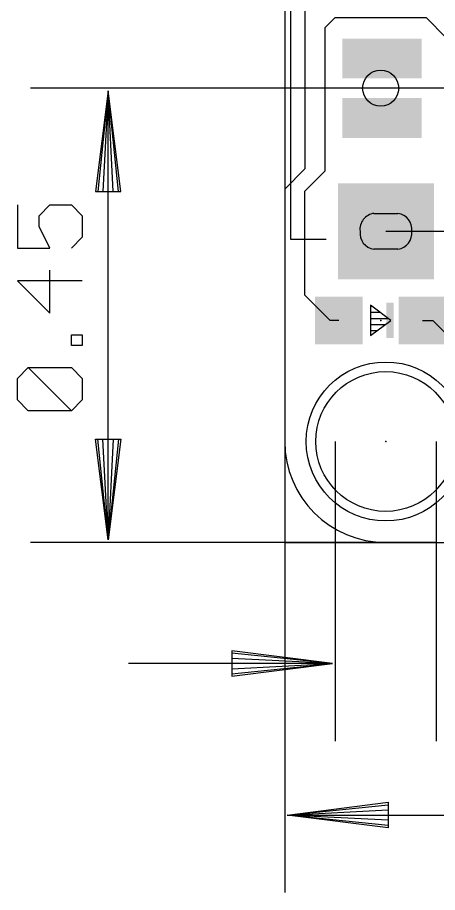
# Model space of a CAD drawing. Extents: x -6.7 to 60.2, y -8.8 to 34.8.
# Drawn here: x -6.72 to 3.84, y -8.81 to 13.21 of the extents above; entities that cross this region are included whole.
import ezdxf

# ---------------------------------------------------------------- set-up
doc = ezdxf.new("R2010")
doc.units = 0
for name, color, linetype in [('1', 22, 'CONTINUOUS'), ('16', 175, 'CONTINUOUS'), ('17', 82, 'CONTINUOUS'), ('18', 82, 'CONTINUOUS'), ('20', 7, 'CONTINUOUS'), ('21', 2, 'CONTINUOUS'), ('23', 2, 'CONTINUOUS'), ('47', 253, 'CONTINUOUS')]:
    doc.layers.add(name, color=color, linetype=linetype)

# ---------------------------------------------------------------- blocks, each defined once
blk = doc.blocks.new('RECT')
blk.add_solid([(-0.5, -0.5), (0.5, -0.5), (-0.5, 0.5), (0.5, 0.5)])
blk = doc.blocks.new('ROUNDP')
blk.add_circle((0, 0), 0.5)
blk = doc.blocks.new('SQUAREP')
blk.add_solid([(-0.5, -0.5), (0.5, -0.5), (-0.5, 0.5), (0.5, 0.5)])
blk = doc.blocks.new('ROUNDV')
blk.add_circle((0, 0), 0.5)

msp = doc.modelspace()

# ---------------------------------------------------------------- linework, layer by layer
at = {"layer": '1'}
for p, q in [((0, 22.86), (0, 0)), ((1.016, 12.954), (1.27, 13.208)), ((1.27, 13.208), (3.556, 13.208)), ((3.556, 13.208), (4.064, 12.7)), ((1.016, 9.3472), (1.016, 12.954)), ((0.508, 8.8392), (1.016, 9.3472)), ((0.508, 6.223), (0.508, 8.8392)), ((2.545, 7.83), (5.045, 7.83)), ((1.143, 5.588), (0.508, 6.223)), ((1.363, 5.588), (1.143, 5.588)), ((3.463, 5.588), (3.722, 5.588)), ((3.722, 5.588), (5.119, 4.191)), ((0, 0), (44.45, 0))]:
    msp.add_line(p, q, dxfattribs=at)
at = {"layer": '16'}
for p, q in [((0, 22.86), (0, 0)), ((0, 0), (44.45, 0))]:
    msp.add_line(p, q, dxfattribs=at)
at = {"layer": '20'}
for p, q in [((0.508, 13.462), (0.508, 9.398)), ((0.508, 9.398), (0, 8.89)), ((0, 8.89), (0, 2.54)), ((2.245, 8.28), (2.845, 8.28)), ((2.845, 7.38), (2.245, 7.38)), ((2.54, 0), (48.26, 0))]:
    msp.add_line(p, q, dxfattribs=at)
for centre, radius, start, end in [((2.295, 7.88), 0.4031, 97.125, 187.125), ((2.795, 7.88), 0.4031, 352.875, 82.875), ((2.295, 7.78), 0.4031, 172.875, 262.875), ((2.795, 7.78), 0.4031, 277.125, 7.125), ((2.54, 2.54), 2.54, 180, 270)]:
    msp.add_arc(centre, radius, start, end, dxfattribs=at)
at = {"layer": '21'}
for p, q in [((0.145, 15.23), (0.145, 7.63)), ((0.145, 7.63), (1.045, 7.63)), ((2.667, 5.588), (2.159, 5.969)), ((2.159, 5.969), (2.159, 5.207)), ((2.159, 5.9436), (2.1929, 5.9436)), ((2.159, 5.7912), (2.3961, 5.7912)), ((2.159, 5.6388), (2.5993, 5.6388)), ((2.159, 5.207), (2.667, 5.588)), ((2.159, 5.4864), (2.5315, 5.4864)), ((2.159, 5.334), (2.3283, 5.334))]:
    msp.add_line(p, q, dxfattribs=at)
msp.add_circle((2.54, 2.54), 2, dxfattribs=at)
at = {"layer": '23'}
for p in [(2.413, 5.588), (2.54, 2.54)]:
    msp.add_point(p, dxfattribs=at)
at = {"layer": '47'}
for p, q in [((4.445, 11.43), (-6.395, 11.43)), ((-4.445, 11.365), (-4.7642, 8.83)), ((-4.445, 11.365), (-4.705, 8.83)), ((-4.445, 11.365), (-4.575, 8.83)), ((-4.445, 0.065), (-4.445, 11.365)), ((-4.1258, 8.83), (-4.445, 11.365)), ((-4.315, 8.83), (-4.445, 11.365)), ((-4.185, 8.83), (-4.445, 11.365)), ((-4.7642, 8.83), (-4.1258, 8.83)), ((-6.7227, 8.4918), (-6.7227, 7.4072)), ((-6.1804, 8.2207), (-5.9092, 8.4918)), ((-5.9092, 8.4918), (-5.3669, 8.4918)), ((-5.3669, 8.4918), (-5.0957, 8.2207)), ((-6.1804, 7.9495), (-6.1804, 8.2207)), ((-5.0957, 8.2207), (-5.0957, 7.6783)), ((-5.9092, 7.4072), (-6.1804, 7.9495)), ((-5.0957, 7.6783), (-5.3669, 7.4072)), ((-6.7227, 7.4072), (-5.9092, 7.4072)), ((-5.9092, 5.77), (-5.9092, 6.8547)), ((0, 6.731), (0, -8.808)), ((-5.0957, 6.5835), (-6.7227, 6.5835)), ((-6.7227, 6.5835), (-5.9092, 5.77)), ((-5.3669, 4.9514), (-5.3669, 5.2226)), ((-5.3669, 5.2226), (-5.0957, 5.2226)), ((-5.0957, 5.2226), (-5.0957, 4.9514)), ((-5.0957, 4.9514), (-5.3669, 4.9514)), ((-6.7227, 4.1278), (-6.4515, 4.3989)), ((-6.4515, 4.3989), (-5.3669, 4.3989)), ((-5.3669, 3.3143), (-6.4515, 4.3989)), ((-5.3669, 4.3989), (-5.0957, 4.1278)), ((-6.7227, 3.5854), (-6.7227, 4.1278)), ((-5.0957, 4.1278), (-5.0957, 3.5854)), ((-6.4515, 3.3143), (-6.7227, 3.5854)), ((-5.0957, 3.5854), (-5.3669, 3.3143)), ((-5.3669, 3.3143), (-6.4515, 3.3143)), ((-4.445, 0.065), (-4.7642, 2.6)), ((-4.7642, 2.6), (-4.1258, 2.6)), ((-4.445, 0.065), (-4.705, 2.6)), ((-4.445, 0.065), (-4.575, 2.6)), ((-4.1258, 2.6), (-4.445, 0.065)), ((-4.315, 2.6), (-4.445, 0.065)), ((-4.185, 2.6), (-4.445, 0.065)), ((1.27, 2.54), (1.27, -4.998)), ((3.81, 2.54), (3.81, -4.998)), ((3.81, 0), (-6.395, 0)), ((1.205, -3.048), (-1.33, -2.7288)), ((-1.33, -2.7288), (-1.33, -3.3672)), ((1.205, -3.048), (-1.33, -2.788)), ((1.205, -3.048), (-3.93, -3.048)), ((1.205, -3.048), (-1.33, -2.918)), ((-1.33, -3.3672), (1.205, -3.048)), ((-1.33, -3.178), (1.205, -3.048)), ((-1.33, -3.308), (1.205, -3.048)), ((0.065, -6.858), (2.6, -6.5388)), ((0.065, -6.858), (2.6, -6.598)), ((2.6, -6.5388), (2.6, -7.1772)), ((0.065, -6.858), (2.6, -6.728)), ((0.065, -6.858), (25.335, -6.858)), ((2.6, -7.1772), (0.065, -6.858)), ((2.6, -6.988), (0.065, -6.858)), ((2.6, -7.118), (0.065, -6.858))]:
    msp.add_line(p, q, dxfattribs=at)

# ---------------------------------------------------------------- block references
at = {"layer": '1', "xscale": 2}
for p in [(2.445, 12.18), (2.445, 10.68)]:
    msp.add_blockref('RECT', p, dxfattribs=at)
at = {"layer": '1', "xscale": 1.2, "yscale": 1.2, "rotation": 270}
for p in [(1.363, 5.588), (3.463, 5.588)]:
    msp.add_blockref('RECT', p, dxfattribs=at)
at = {"layer": '17', "xscale": 2.413, "yscale": 2.413}
msp.add_blockref('SQUAREP', (2.545, 7.83), dxfattribs=at)
msp.add_blockref('SQUAREP', (2.545, 7.83), dxfattribs=at)
at = {"layer": '17', "xscale": 3.516, "yscale": 3.516, "rotation": 270}
msp.add_blockref('ROUNDP', (2.54, 2.54), dxfattribs=at)
msp.add_blockref('ROUNDP', (2.54, 2.54), dxfattribs=at)
at = {"layer": '18', "xscale": 0.9064, "yscale": 0.9064}
msp.add_blockref('ROUNDV', (2.413, 11.43), dxfattribs=at)
msp.add_blockref('ROUNDV', (2.413, 11.43), dxfattribs=at)
at = {"layer": '21', "xscale": 0.889, "yscale": 0.1905, "rotation": 270}
msp.add_blockref('RECT', (2.6488, 5.588), dxfattribs=at)

doc.saveas('drawing.dxf')
